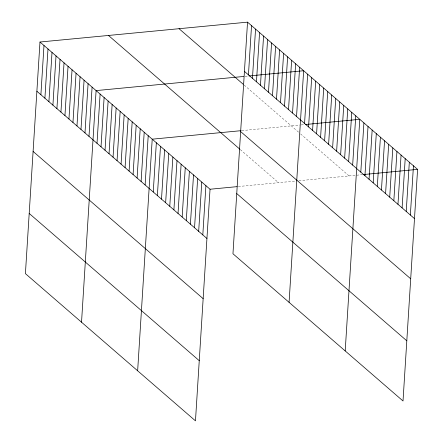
<?xml version="1.0" encoding="UTF-8"?>
<svg xmlns="http://www.w3.org/2000/svg" width="443" height="443" viewBox="0 0 443 443"><rect width="100%" height="100%" fill="white"/><g stroke="black" fill="none" stroke-linecap="round" stroke-linejoin="round"><path stroke-width="0.33" stroke-dasharray="2.21 1.66" d="M245.04 76.346L248.329 76.03M241.745 130.613L299.839 125.053M301.157 124.926L304.452 124.61M238.356 186.525L295.492 181.06M298.887 180.733L362.269 174.669M244.182 85.095L299.54 133.022M300.57 133.919L349.095 175.926M240.327 149.607L278.531 182.682"/><path stroke-width="0.66" d="M39.981 42.013L25.412 273.63L195.468 420.85L210.037 189.239L39.981 42.013L247.532 22.15L417.588 169.37L403.019 400.987L232.963 253.761L247.532 22.15M40.894 94.73L43.99 45.485M44.904 98.202L47.999 48.957M48.913 101.674L52.008 52.424M52.916 105.141L56.017 55.896M56.925 108.613L60.026 59.368M60.935 112.085L64.036 62.834M64.944 115.551L68.045 66.306M68.953 119.023L72.048 69.778M72.962 122.495L76.058 73.25M76.971 125.962L80.067 76.717M80.98 129.434L84.076 80.189M84.984 132.906L88.085 83.661M88.993 136.372L92.094 87.127M81.529 322.211L96.103 90.599L243.722 76.467M97.011 143.316L100.112 94.071M101.021 146.783L104.116 97.538M105.03 150.255L108.125 101.01M109.039 153.727L112.134 104.482M113.048 157.193L116.144 107.948M117.052 160.665L120.153 111.42M121.061 164.137L124.162 114.892M125.07 167.609L128.171 118.359M129.079 171.076L132.18 121.831M133.088 174.548L136.184 125.303M137.097 178.02L140.193 128.769M141.107 181.486L144.202 132.241M145.116 184.958L148.211 135.713M137.646 370.797L152.22 139.18L241.07 130.679M153.25 192.002L156.351 142.757M157.381 195.579L160.482 146.334M161.512 199.156L164.608 149.906M165.643 202.728L168.739 153.483M169.769 206.305L172.87 157.06M173.9 209.882L177.001 160.632M178.031 213.454L181.132 164.209M182.162 217.031L185.257 167.786M186.293 220.608L189.388 171.358M190.418 224.18L193.519 174.935M194.549 227.757L197.65 178.512M198.68 231.335L201.781 182.084M202.811 234.906L205.906 185.661M248.445 74.867L251.541 25.622M252.455 78.339L255.55 29.088M256.458 81.805L259.559 32.56M260.467 85.277L263.568 36.033M264.477 88.75L267.578 39.499M268.486 92.216L271.587 42.971M272.495 95.688L275.59 46.443M276.504 99.16L279.599 49.909M280.513 102.626L283.609 53.382M284.517 106.098L287.618 56.854M288.526 109.571L291.627 60.32M292.535 113.037L295.636 63.792M296.544 116.509L299.645 67.264M289.08 302.347L303.649 70.73L248.988 75.963M304.562 123.447L307.658 74.203M308.572 126.919L311.667 77.675M312.581 130.392L315.676 81.147M316.584 133.858L319.685 84.613M320.594 137.33L323.695 88.085M324.603 140.802L327.704 91.557M328.612 144.268L331.713 95.023M332.621 147.74L335.716 98.496M336.63 151.213L339.726 101.968M340.639 154.679L343.735 105.434M344.648 158.151L347.744 108.906M348.652 161.623L351.753 112.378M352.661 165.089L355.762 115.844M345.197 350.928L359.771 119.317L305.764 124.483M360.801 172.139L363.902 122.894M364.932 175.716L368.028 126.465M369.063 179.288L372.159 130.043M373.189 182.865L376.29 133.62M377.32 186.442L380.421 137.192M381.451 190.014L384.552 140.769M385.582 193.591L388.677 144.346M389.713 197.168L392.808 147.918M393.838 200.74L396.939 151.495M397.969 204.317L401.07 155.072M402.1 207.894L405.201 158.644M406.231 211.466L409.326 162.221M410.362 215.043L413.457 165.798M210.037 189.239L237.038 186.653M362.928 174.603L417.588 169.37M244.436 71.395L414.493 218.62M179.044 28.706L243.179 84.231M240.649 131.577L410.705 278.797M108.474 35.462L239.813 149.164M236.75 193.58L406.801 340.805M36.885 91.264L206.942 238.484M33.098 151.44L203.154 298.665M29.199 213.448L199.25 360.668"/></g></svg>
